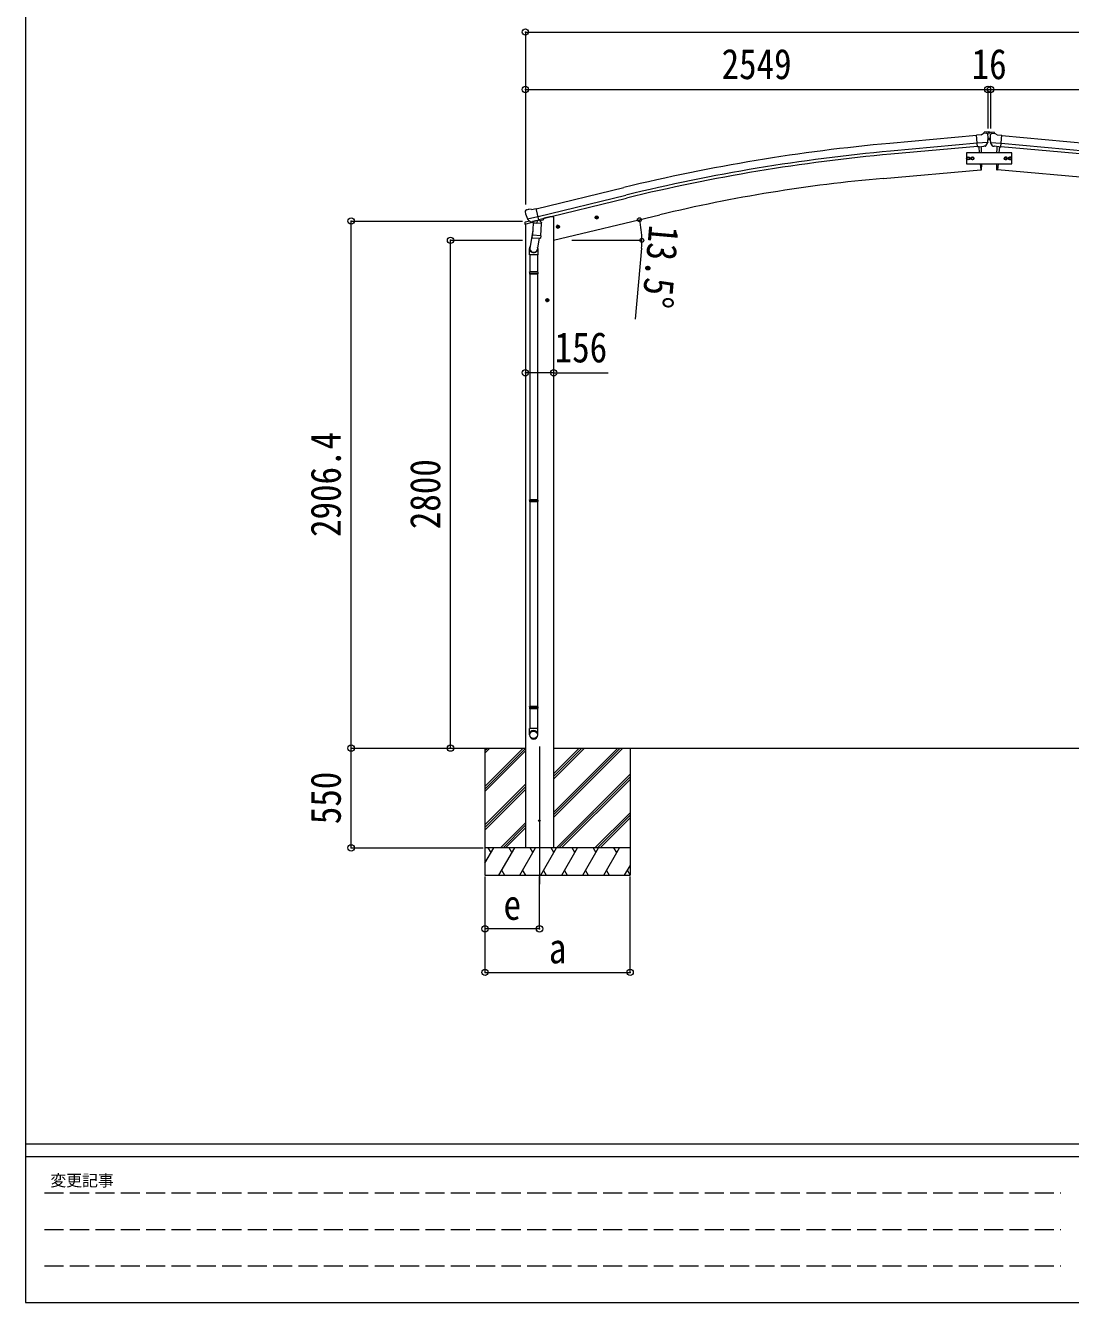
# Model space of a CAD drawing. Units: millimetres at full size. Extents: x -9783 to 33754, y -10064 to 6752.
# Drawn here: x -9783 to -4022, y -6828 to 213 of the extents above; entities that cross this region are included whole.
import ezdxf
from ezdxf.enums import TextEntityAlignment as Align

# ---------------------------------------------------------------- set-up
doc = ezdxf.new("R2010")
doc.units = ezdxf.units.MM
doc.header["$LTSCALE"] = 35
doc.header["$PDMODE"] = 32
doc.header["$PDSIZE"] = 35
doc.linetypes.add('DASHED3', pattern=[4, 3, -1])
for name, color, linetype, lineweight in [('0-0_0', 7, 'Continuous', 9), ('0-1_本体', 4, 'Continuous', 9), ('0-2_部品', 7, 'Continuous', 9), ('0-7_合掌部品', 3, 'Continuous', 9), ('0-8_PARTS2', 2, 'Continuous', 9), ('0-A_寸法', 6, 'Continuous', 9), ('F-0_240', 7, 'Continuous', 9)]:
    doc.layers.add(name, color=color, linetype=linetype, lineweight=lineweight)
doc.styles.add('ＭＳ ゴシック', font='')
doc.styles.get('ＭＳ ゴシック').set_extended_font_data('MS Gothic')

msp = doc.modelspace()

# ---------------------------------------------------------------- linework, layer by layer
at = {"layer": '0-0_0', "color": 6}
for p, q in [((-7027.19, -140.02), (-4478.19, -140.02)), ((-7027.19, -140.02), (-7027.19, -773.54)), ((-4478.19, -140.02), (-4478.19, -355.36)), ((-4478.19, -140.02), (-4462.19, -140.02)), ((-4462.19, -140.02), (-4462.19, -355.36)), ((-4462.19, -140.02), (-1913.19, -140.02))]:
    msp.add_line(p, q, dxfattribs=at)
at = {"layer": '0-0_0'}
for p, q in [((-7624.03, -3771.76), (-7027.69, -3771.76)), ((-7249.94, -3771.76), (-7249.94, -4471.76)), ((-7249.94, -3982.99), (-7038.71, -3771.76)), ((-7249.94, -3799.14), (-7222.56, -3771.76)), ((-7249.94, -3785), (-7236.7, -3771.76)), ((-7249.94, -3997.13), (-7027.69, -3774.88)), ((-7249.94, -4011.27), (-7027.69, -3789.03)), ((-6872.19, -3771.76), (-2069.19, -3771.76)), ((-6872.19, -4154.02), (-6489.93, -3771.76)), ((-6872.19, -4125.74), (-6518.21, -3771.76)), ((-6872.19, -4139.88), (-6504.07, -3771.76)), ((-6872.19, -3941.89), (-6702.06, -3771.76)), ((-6872.19, -3927.75), (-6716.2, -3771.76)), ((-6872.19, -3913.61), (-6730.35, -3771.76)), ((-6449.94, -3771.76), (-6449.94, -4471.76)), ((-6856.09, -4321.76), (-6449.94, -3915.62)), ((-6841.94, -4321.76), (-6449.94, -3929.77)), ((-7249.94, -4195.12), (-7027.69, -3972.87)), ((-7249.94, -4209.26), (-7027.69, -3987.02)), ((-7249.94, -4223.41), (-7027.69, -4001.16)), ((-6827.8, -4321.76), (-6449.94, -3943.91)), ((-6643.95, -4321.76), (-6449.94, -4127.76)), ((-6629.81, -4321.76), (-6449.94, -4141.9)), ((-7164.45, -4321.76), (-7027.69, -4185)), ((-7150.31, -4321.76), (-7027.69, -4199.15)), ((-7136.17, -4321.76), (-7027.69, -4213.29)), ((-6615.67, -4321.76), (-6449.94, -4156.04)), ((-6449.94, -4321.76), (-7249.94, -4321.76)), ((-7249.94, -4405.59), (-7201.54, -4321.76)), ((-7216.55, -4347.74), (-7231.55, -4321.76)), ((-7172.68, -4471.76), (-7086.07, -4321.76)), ((-7101.08, -4347.75), (-7116.08, -4321.76)), ((-7057.21, -4471.76), (-6970.6, -4321.76)), ((-6985.61, -4347.74), (-7000.61, -4321.76)), ((-6941.74, -4471.76), (-6855.13, -4321.76)), ((-6870.13, -4347.74), (-6885.14, -4321.76)), ((-6826.27, -4471.76), (-6739.66, -4321.76)), ((-6754.66, -4347.74), (-6769.67, -4321.76)), ((-6710.8, -4471.76), (-6624.19, -4321.76)), ((-6654.19, -4321.76), (-6639.19, -4347.74)), ((-6595.33, -4471.76), (-6508.72, -4321.76)), ((-6523.72, -4347.74), (-6538.72, -4321.76)), ((-6479.86, -4471.76), (-6449.94, -4419.95)), ((-7249.94, -4471.76), (-6449.94, -4471.76)), ((-7157.68, -4445.78), (-7142.68, -4471.76)), ((-7042.21, -4445.78), (-7027.21, -4471.76)), ((-6926.74, -4445.78), (-6911.74, -4471.76)), ((-6811.27, -4445.78), (-6796.27, -4471.76)), ((-6695.8, -4445.78), (-6680.8, -4471.76)), ((-6580.33, -4445.78), (-6565.33, -4471.76)), ((-6464.86, -4445.78), (-6449.86, -4471.76))]:
    msp.add_line(p, q, dxfattribs=at)
at = {"layer": '0-0_0', "color": 6}
for p in [(-7027.19, -140.02), (-4478.19, -140.02), (-4462.19, -140.02)]:
    msp.add_point(p, dxfattribs=at)
at = {"layer": '0-1_本体'}
for p, q in [((-4540.32, -393.96), (-5017.63, -437.24)), ((-4400.07, -393.96), (-3922.76, -437.24)), ((-4536.56, -436.95), (-5013.74, -480.22)), ((-4535.09, -453.73), (-5012.22, -496.99)), ((-4405.3, -453.73), (-3928.17, -496.99)), ((-4403.83, -436.95), (-3926.65, -480.22)), ((-5054.65, -630.61), (-4516.7, -583.55)), ((-3885.74, -630.61), (-4423.68, -583.55)), ((-6967.17, -798.17), (-6484.3, -680.69)), ((-6957.1, -840.14), (-6474.09, -722.62)), ((-6953.16, -856.51), (-6470.11, -738.99)), ((-6871.69, -971.76), (-6286.02, -831.15)), ((-6871.69, -841.76), (-6871.69, -4321.76)), ((-7027.19, -881.47), (-7027.19, -4321.76))]:
    msp.add_line(p, q, dxfattribs=at)
at = {"layer": '0-1_本体', "color": 6}
msp.add_line((-6871.19, -1701.94), (-7027.19, -1701.94), dxfattribs=at)
at = {"layer": '0-1_本体'}
msp.add_lwpolyline([(-6871.69, -841.76), (-6891.69, -841.76), (-6925.2, -849.81)], dxfattribs=at)
for centre, radius, start, end in [((-4112.93, -10427.16), 10030.81, 95.17465, 103.67464), ((-4112.93, -10427.16), 9987.65, 95.17465, 103.67464), ((-4112.93, -10427.16), 9970.81, 95.17465, 103.67464), ((-4321.03, -9015.93), 8417.35, 95.00001, 103.5)]:
    msp.add_arc(centre, radius, start, end, dxfattribs=at)
at = {"layer": '0-2_部品'}
for p, q in [((-4516.71, -583.49), (-4514.65, -583.24)), ((-4423.68, -583.49), (-4425.74, -583.24)), ((-7029.13, -813.75), (-7028.85, -814.9)), ((-7024.91, -805.18), (-7028.77, -811.47)), ((-7021.81, -802.93), (-7008.63, -799.76)), ((-7015.08, -854.06), (-6957.57, -840.25)), ((-6994.07, -802.44), (-7007.33, -799.74)), ((-6994.07, -802.44), (-6968.14, -796.21)), ((-6643.46, -847.95), (-6624.01, -843.28)), ((-6638.9, -840.17), (-6641.04, -847.36)), ((-6631.61, -838.41), (-6638.9, -840.17)), ((-6631.4, -855.33), (-6636.07, -835.89)), ((-6626.44, -843.86), (-6631.61, -838.41)), ((-6628.57, -851.05), (-6626.44, -843.86)), ((-7030.26, -882.08), (-6987.55, -871.83)), ((-7030.26, -875.19), (-7030.26, -882.08)), ((-7001.75, -865.98), (-7027.96, -872.28)), ((-6998.22, -868.97), (-7014.6, -854.48)), ((-6995.51, -869.54), (-6987.99, -867.73)), ((-6994.68, -869.43), (-6993.15, -869.06)), ((-6993.15, -869.06), (-6956.44, -860.25)), ((-6991.31, -869.29), (-6991.36, -870.03)), ((-6990.61, -871.07), (-6964.79, -877.51)), ((-6983.69, -876.42), (-6988.36, -943.25)), ((-6938, -879.61), (-6983.69, -876.42)), ((-6981.91, -873.24), (-6982.14, -876.53)), ((-6962.4, -862.07), (-6963.42, -876.68)), ((-6956.44, -860.25), (-6954.91, -859.88)), ((-6953.36, -857.78), (-6952.42, -857.84)), ((-6952.42, -857.84), (-6939.1, -873.16)), ((-6948.42, -862.44), (-6929.54, -857.9)), ((-6942.67, -946.45), (-6938, -879.61)), ((-6939.1, -873.16), (-6939.55, -879.5)), ((-6925.7, -849.73), (-6925.7, -853.04)), ((-6857.38, -899.3), (-6837.94, -894.63)), ((-6852.83, -891.52), (-6854.96, -898.72)), ((-6845.53, -889.77), (-6852.83, -891.52)), ((-6845.32, -906.69), (-6849.99, -887.24)), ((-6840.36, -895.22), (-6845.53, -889.77)), ((-6842.49, -902.41), (-6840.36, -895.22)), ((-6986.63, -918.49), (-7002.54, -1014.66)), ((-6989.22, -955.72), (-6988.35, -943.25)), ((-6988.83, -957.08), (-6988.83, -957.08)), ((-6942.67, -946.45), (-6988.36, -943.25)), ((-6987.38, -957.86), (-6945.68, -960.77)), ((-6951.11, -960.39), (-6961.84, -1023.98)), ((-6942.69, -946.45), (-6943.57, -959.14)), ((-7004.69, -1051.82), (-7004.69, -1017.47)), ((-6958.69, -1051.82), (-7004.69, -1051.82)), ((-7002.69, -1051.82), (-7002.69, -1145.82)), ((-6960.69, -1051.82), (-6960.69, -1145.82)), ((-6958.69, -1017.16), (-6958.69, -1051.82)), ((-7004.69, -1147.82), (-7003.69, -1145.82)), ((-6958.69, -1147.82), (-7004.69, -1147.82)), ((-6958.69, -1155.82), (-7004.69, -1155.82)), ((-6959.69, -1145.82), (-7003.69, -1145.82)), ((-6959.69, -1157.82), (-7003.69, -1157.82)), ((-7002.69, -1157.82), (-7002.69, -2402.01)), ((-6960.69, -1157.82), (-6960.69, -2402.01)), ((-6958.69, -1147.82), (-6959.69, -1145.82)), ((-6958.69, -1155.82), (-6959.69, -1157.82)), ((-6958.69, -1147.82), (-6958.69, -1155.82)), ((-6896.19, -1301.88), (-6916.19, -1301.88)), ((-6906.19, -1294.38), (-6912.69, -1298.13)), ((-6912.69, -1298.13), (-6912.69, -1305.63)), ((-6912.69, -1305.63), (-6906.19, -1309.39)), ((-6906.19, -1311.88), (-6906.19, -1291.88)), ((-6899.69, -1298.13), (-6906.19, -1294.38)), ((-7004.69, -2404.01), (-7003.69, -2402.01)), ((-6958.69, -2404.01), (-7004.69, -2404.01)), ((-6958.69, -2412.01), (-7004.69, -2412.01)), ((-6959.69, -2402.01), (-7003.69, -2402.01)), ((-6959.69, -2414.01), (-7003.69, -2414.01)), ((-7002.69, -2414.01), (-7002.69, -3542.19)), ((-6960.69, -2414.01), (-6960.69, -3542.19)), ((-6958.69, -2404.01), (-6959.69, -2402.01)), ((-6958.69, -2412.01), (-6959.69, -2414.01)), ((-6958.69, -2404.01), (-6958.69, -2412.01)), ((-7004.69, -3544.19), (-7003.69, -3542.19)), ((-6958.69, -3544.19), (-7004.69, -3544.19)), ((-6958.69, -3552.19), (-7004.69, -3552.19)), ((-6959.69, -3542.19), (-7003.69, -3542.19)), ((-6959.69, -3554.19), (-7003.69, -3554.19)), ((-7002.69, -3554.19), (-7002.69, -3664.19)), ((-6960.69, -3554.19), (-6960.69, -3664.19)), ((-6958.69, -3544.19), (-6959.69, -3542.19)), ((-6958.69, -3552.19), (-6959.69, -3554.19)), ((-6958.69, -3544.19), (-6958.69, -3552.19)), ((-7004.69, -3698.34), (-7004.69, -3664.19)), ((-6958.69, -3664.19), (-7004.69, -3664.19)), ((-6958.69, -3698.34), (-6958.69, -3664.19))]:
    msp.add_line(p, q, dxfattribs=at)
for points in [[(-6962.71, -861.66), (-6952.99, -859.33), (-6968.14, -796.21)], [(-7015.35, -853.48), (-7014.76, -854.32), (-7014.6, -854.48)], [(-6962.71, -861.66), (-6962.95, -861.81), (-6987.72, -867.76), (-6987.99, -867.73)], [(-6854.96, -898.72), (-6849.79, -904.17), (-6842.49, -902.41)], [(-6641.04, -847.36), (-6635.87, -852.81), (-6628.57, -851.05)], [(-7004.69, -1147.82), (-7004.69, -1155.82), (-7003.69, -1157.82)], [(-6906.19, -1309.39), (-6899.69, -1305.63), (-6899.69, -1298.13)], [(-7004.69, -2404.01), (-7004.69, -2412.01), (-7003.69, -2414.01)], [(-7004.69, -3544.19), (-7004.69, -3552.19), (-7003.69, -3554.19)]]:
    msp.add_lwpolyline(points, dxfattribs=at)
for centre, radius in [((-4562.4, -520.23), 6.5), ((-4377.99, -520.23), 6.5), ((-6633.74, -845.61), 8.5), ((-6633.74, -845.61), 7.7), ((-6633.74, -845.61), 6.5), ((-6847.66, -896.97), 8.5), ((-6847.66, -896.97), 7.7), ((-6847.66, -896.97), 6.5), ((-6906.19, -1301.88), 8.5), ((-6906.19, -1301.88), 7.7), ((-6906.19, -1301.88), 6.5)]:
    msp.add_circle(centre, radius, dxfattribs=at)
at = {"layer": '0-2_部品', "color": 4}
msp.add_circle((-6949.69, -4171.76), 4.5, dxfattribs=at)
at = {"layer": '0-2_部品'}
for centre, radius, start, end in [((-4515.02, -580.26), 3, 277, 356.63919), ((-4425.37, -580.26), 3, 183.36081, 263), ((-6832.05, -767.65), 202.4, 193.5, 205.09125), ((-7020.65, -807.79), 5, 103.5, 148.5), ((-7007.93, -802.68), 3, 78.5, 103.5), ((-7027.26, -875.19), 3, 103.5, 180), ((-6994.79, -868.94), 0.5, 248.23754, 283.5), ((-6991.81, -869.25), 0.5, 356, 103.5), ((-6990.36, -870.1), 1, 176, 256), ((-6964.44, -876.54), 1.03, 250.03897, 351.96569), ((-6961.8, -862.16), 0.604, 100.59842, 172.20595), ((-6955.03, -859.4), 0.5, 283.5, 318.76246), ((-6930.7, -853.04), 5, 283.5, 0), ((-6987.28, -955.89), 1.95, 175.04017, 217.47766), ((-6987.24, -955.86), 2, 217.40962, 266), ((-6945.54, -958.78), 2, 266, 349.46843), ((-6974.69, -1017.47), 30, 177.45142, 180)]:
    msp.add_arc(centre, radius, start, end, dxfattribs=at)
for centre, major_axis, ratio, start_param, end_param in [((-7026.21, -813.04), (-1.57, -2.57), 0.99628, 4.712389, 5.4996506), ((-6996.24, -866.71), (-0.73, -2.92), 0.997631, 5.8041905, 6.6006116), ((-6996.18, -866.49), (2.63, 3.16), 0.650902, 4.0958226, 4.1686332), ((-6996.21, -866.61), (-0.73, -2.92), 0.997631, 0.3902369, 0.4789948), ((-6981.69, -1017.16), (23, 0), 0.996195, 2.5560258, 6.5663028), ((-6981.69, -1017.16), (21, 0), 0.996195, 2.9349147, 5.9512394), ((-6981.69, -3696.59), (-23, 0), 0.996195, 3.1415927, 6.2831853), ((-6981.69, -3698.34), (-23, 0), 0.996195, 3.1415927, 6.2831853), ((-6981.69, -3698.34), (0, -23.43), 0.981806, 4.712389, 7.8539816)]:
    msp.add_ellipse(centre, major_axis=major_axis, ratio=ratio, start_param=start_param, end_param=end_param, dxfattribs=at)
msp.add_ellipse((-6981.69, -3698.34), major_axis=(21, 0), ratio=0.996195, dxfattribs=at)
at = {"layer": '0-7_合掌部品'}
for p, q in [((-4513.89, -389.45), (-4540.45, -391.78)), ((-4534.8, -456.44), (-4540.45, -391.78)), ((-4513.89, -389.45), (-4502.17, -382.69)), ((-4487.26, -381.1), (-4500.93, -382.3)), ((-4474.32, -374.12), (-4498.46, -376.24)), ((-4478.13, -386.85), (-4483.61, -382.25)), ((-4477.07, -388.89), (-4476.95, -390.24)), ((-4476.34, -415.62), (-4464.3, -415.62)), ((-4474.32, -374.12), (-4466.32, -374.12)), ((-4469.06, -378.84), (-4468.22, -378.84)), ((-4469.06, -411.54), (-4468.22, -411.54)), ((-4466.32, -374.12), (-4442.18, -376.24)), ((-4463.57, -388.89), (-4463.69, -390.24)), ((-4462.51, -386.85), (-4457.02, -382.25)), ((-4453.37, -381.1), (-4439.71, -382.3)), ((-4438.82, -382.06), (-4442.18, -376.24)), ((-4438.82, -382.25), (-4438.82, -382.06)), ((-4426.75, -389.45), (-4438.47, -382.69)), ((-4426.75, -389.45), (-4400.18, -391.78)), ((-4405.84, -456.44), (-4400.18, -391.78)), ((-4477.59, -431.74), (-4536.51, -436.9)), ((-4524.83, -455.57), (-4534.8, -456.44)), ((-4527.82, -455.83), (-4524.82, -490.17)), ((-4491.23, -452.63), (-4498.93, -453.3)), ((-4488.84, -451.23), (-4477.91, -432.29)), ((-4463.05, -431.74), (-4404.13, -436.9)), ((-4451.8, -451.23), (-4462.73, -432.29)), ((-4449.41, -452.63), (-4441.7, -453.3)), ((-4415.8, -455.57), (-4416.07, -455.63)), ((-4412.81, -455.83), (-4415.82, -490.17)), ((-4415.8, -455.57), (-4405.84, -456.44)), ((-4519.57, -550.17), (-4516.66, -583.43)), ((-4421.07, -550.17), (-4423.98, -583.43)), ((-4516.66, -583.43), (-4514.6, -583.18)), ((-4423.98, -583.43), (-4426.03, -583.18))]:
    msp.add_line(p, q, dxfattribs=at)
for points in [[(-4501.82, -382.25), (-4501.82, -382.06), (-4498.46, -376.24)], [(-4471.58, -378), (-4472.42, -378), (-4472.42, -378.84), (-4471.58, -378.84)], [(-4471.58, -410.7), (-4472.42, -410.7), (-4472.42, -411.54), (-4471.58, -411.54)], [(-4469.9, -377.16), (-4469.9, -376.32), (-4470.74, -376.32), (-4470.74, -377.16)], [(-4470.74, -379.68), (-4470.74, -380.52), (-4469.9, -380.52), (-4469.9, -379.68)], [(-4469.9, -409.86), (-4469.9, -409.02), (-4470.74, -409.02), (-4470.74, -409.86)], [(-4470.74, -412.38), (-4470.74, -413.22), (-4469.9, -413.22), (-4469.9, -412.38)], [(-4468.22, -378.84), (-4468.22, -378), (-4469.06, -378)], [(-4468.22, -411.54), (-4468.22, -410.7), (-4469.06, -410.7)], [(-4524.83, -455.57), (-4524.56, -455.63), (-4499.19, -453.42), (-4498.93, -453.3)], [(-4477.52, -431.11), (-4477.8, -432.1), (-4477.91, -432.29)], [(-4463.12, -431.11), (-4462.83, -432.1), (-4462.73, -432.29)], [(-4416.07, -455.63), (-4441.45, -453.42), (-4441.7, -453.3)]]:
    msp.add_lwpolyline(points, dxfattribs=at)
for points in [[(-4345.32, -550.17), (-4345.32, -490.17), (-4595.32, -490.17), (-4595.32, -550.17)], [(-4593.32, -520.18), (-4589.57, -513.68), (-4582.07, -513.68), (-4578.31, -520.18), (-4582.07, -526.68), (-4589.57, -526.68)], [(-4569.82, -520.18), (-4566.07, -513.68), (-4558.57, -513.68), (-4554.81, -520.18), (-4558.57, -526.68), (-4566.07, -526.68)], [(-4370.81, -520.17), (-4374.57, -513.67), (-4382.07, -513.67), (-4385.82, -520.17), (-4382.07, -526.67), (-4374.57, -526.67)], [(-4347.31, -520.17), (-4351.07, -513.67), (-4358.57, -513.67), (-4362.32, -520.17), (-4358.57, -526.67), (-4351.07, -526.67)]]:
    msp.add_lwpolyline(points, close=True, dxfattribs=at)
for centre, radius in [((-4470.32, -378.42), 3.5), ((-4470.32, -411.12), 3.5), ((-4585.82, -520.18), 8.5), ((-4585.82, -520.18), 7.7), ((-4585.82, -520.18), 6.5), ((-4562.32, -520.18), 8.5), ((-4562.32, -520.18), 7.7), ((-4562.32, -520.18), 6.5), ((-4378.32, -520.17), 8.5), ((-4378.32, -520.17), 7.7), ((-4378.32, -520.17), 6.5), ((-4354.82, -520.17), 8.5), ((-4354.82, -520.17), 7.7), ((-4354.82, -520.17), 6.5)]:
    msp.add_circle(centre, radius, dxfattribs=at)
for centre, radius, start, end in [((-4500.67, -385.28), 3, 95, 120), ((-4486.83, -386.08), 5, 50.00648, 94.99352), ((-4678.58, -407.88), 202.4, 353.4085, 5), ((-4471.58, -377.16), 0.84, 270, 0), ((-4471.58, -379.68), 0.84, 0, 90), ((-4471.58, -409.86), 0.84, 270, 0), ((-4471.58, -412.38), 0.84, 0, 90), ((-4469.06, -377.16), 0.84, 180, 270), ((-4469.06, -379.68), 0.84, 90, 180), ((-4469.06, -409.86), 0.84, 180, 270), ((-4469.06, -412.38), 0.84, 90, 180), ((-4262.06, -407.88), 202.4, 175, 186.5915), ((-4453.81, -386.08), 5, 85.00648, 129.99352), ((-4439.97, -385.28), 3, 60, 85), ((-5410.42, -527.62), 900, 2.3844, 4.64986), ((-3530.21, -527.62), 900, 175.35014, 177.6156), ((-5410.42, -527.62), 900, 356.63919, 358.56384), ((-3530.21, -527.62), 900, 181.43616, 183.36081), ((-4514.97, -580.2), 3, 277, 356.63919), ((-4425.67, -580.2), 3, 183.36081, 263)]:
    msp.add_arc(centre, radius, start, end, dxfattribs=at)
for centre, major_axis, ratio, start_param, end_param in [((-4472.74, -384.85), (-15.35, 3.44), 0.101033, 5.9751426, 5.9753737), ((-4480.06, -389.15), (2.71, -1.31), 0.997474, 0.5366567, 1.3225652), ((-4460.58, -389.15), (-2.71, -1.31), 0.997474, 4.9606201, 5.7465286), ((-4467.9, -384.85), (15.35, 3.44), 0.101033, 0.3078116, 0.3080427), ((-4491.5, -449.63), (1.62, -2.54), 0.997631, 5.8041905, 5.8929484), ((-4491.57, -449.52), (-3.5, 2.17), 0.650902, 2.1145521, 2.1873627), ((-4491.44, -449.72), (1.62, -2.54), 0.997631, 5.965759, 6.7621801), ((-4449.2, -449.72), (-1.62, -2.54), 0.997631, 5.8041905, 6.6006116), ((-4449.07, -449.52), (3.5, 2.17), 0.650902, 4.0958226, 4.1686332), ((-4449.14, -449.63), (-1.62, -2.54), 0.997631, 0.3902369, 0.4789948)]:
    msp.add_ellipse(centre, major_axis=major_axis, ratio=ratio, start_param=start_param, end_param=end_param, dxfattribs=at)
at = {"layer": '0-8_PARTS2'}
msp.add_line((-6949.69, -3762.55), (-6949.69, -4521.76), dxfattribs=at)
at = {"layer": '0-A_寸法'}
for p, q in [((-7027.19, 176.6), (-7027.19, -140.02)), ((-7027.19, 176.6), (-1913.19, 176.6)), ((-7987.77, -865.36), (-7042.68, -865.36)), ((-7987.77, -3771.76), (-7987.77, -865.36)), ((-7439.8, -971.76), (-7042.68, -971.76)), ((-7439.8, -3771.76), (-7439.8, -971.76)), ((-6770.69, -971.76), (-6383.84, -971.76)), ((-6386.69, -1014.22), (-6421.06, -1406.72)), ((-6871.19, -1701.94), (-6571.19, -1701.94)), ((-7987.77, -3771.76), (-7259.65, -3771.76)), ((-7987.77, -4321.76), (-7987.77, -3771.76)), ((-7987.77, -4321.76), (-7259.65, -4321.76)), ((-7249.44, -5008.13), (-7249.44, -4479.18)), ((-7249.44, -4768.15), (-7249.44, -4479.18)), ((-6949.19, -4768.15), (-6949.19, -4479.18)), ((-6449.44, -5008.13), (-6449.44, -4479.18)), ((-6949.19, -4768.15), (-7249.44, -4768.15)), ((-7249.44, -5008.13), (-6449.44, -5008.13))]:
    msp.add_line(p, q, dxfattribs=at)
for centre in [(-6398.29, -858.11), (-6384.84, -971.76)]:
    msp.add_circle(centre, 10.62, dxfattribs=at)
for start, end in [(0, 13.5), (354.99678, 0)]:
    msp.add_arc((-6871.69, -971.76), 486.86, start, end, dxfattribs=at)
for p in [(-7027.19, 176.6), (-7987.77, -865.36), (-7439.8, -971.76), (-7027.19, -1701.94), (-6871.19, -1701.94), (-7987.77, -3771.76), (-7439.8, -3771.76), (-7987.77, -4321.76), (-7249.44, -4768.15), (-6949.19, -4768.15), (-7249.44, -5008.13), (-6449.44, -5008.13)]:
    msp.add_point(p, dxfattribs=at)
at = {"layer": 'F-0_240', "color": 5}
for p, q in [((-9783.03, 6751.9), (-9783.03, -6828.1)), ((-9783.03, -5953.1), (9396.97, -5953.1)), ((-9783.03, -6023.1), (6285.75, -6023.1)), ((-9783.03, -6828.1), (9396.97, -6828.1))]:
    msp.add_line(p, q, dxfattribs=at)
at = {"layer": 'F-0_240', "color": 4, "linetype": 'DASHED3'}
for p, q in [((-9678.03, -6224.35), (-4074.25, -6224.35)), ((-9678.03, -6425.6), (-4074.25, -6425.6)), ((-9678.03, -6626.85), (-4074.25, -6626.85))]:
    msp.add_line(p, q, dxfattribs=at)

# ---------------------------------------------------------------- texts
at = {"layer": '0-0_0', "style": 'ＭＳ ゴシック', "width": 0.85}
for s, p in [('2549', (-5945.19, -133.02)), ('16', (-4566.44, -133.02))]:
    msp.add_text(s, height=166.8, dxfattribs=at).set_placement(p, align=Align.BOTTOM_LEFT)
at = {"layer": '0-A_寸法', "color": 7, "style": 'ＭＳ ゴシック', "width": 0.85}
for s, rotation, p in [('13.5°', 264.997, (-6393.71, -879.35)), ('2906.4', 90, (-7994.77, -2607.31)), ('2800', 90, (-7446.8, -2564.26)), ('550', 90, (-7994.77, -4191.14))]:
    msp.add_text(s, height=166.8, rotation=rotation, dxfattribs=at).set_placement(p, align=Align.BOTTOM_LEFT)
for s, p in [('156', (-6865.57, -1694.94)), ('e', (-7147.57, -4768.15)), ('a', (-6897.57, -5008.13))]:
    msp.add_text(s, height=166.8, dxfattribs=at).set_placement(p, align=Align.BOTTOM_LEFT)
at = {"layer": 'F-0_240', "style": 'ＭＳ ゴシック'}
msp.add_text('変更記事', height=64.15, dxfattribs=at).set_placement((-9646.27, -6206.85), align=Align.BOTTOM_LEFT)

doc.saveas('drawing.dxf')
